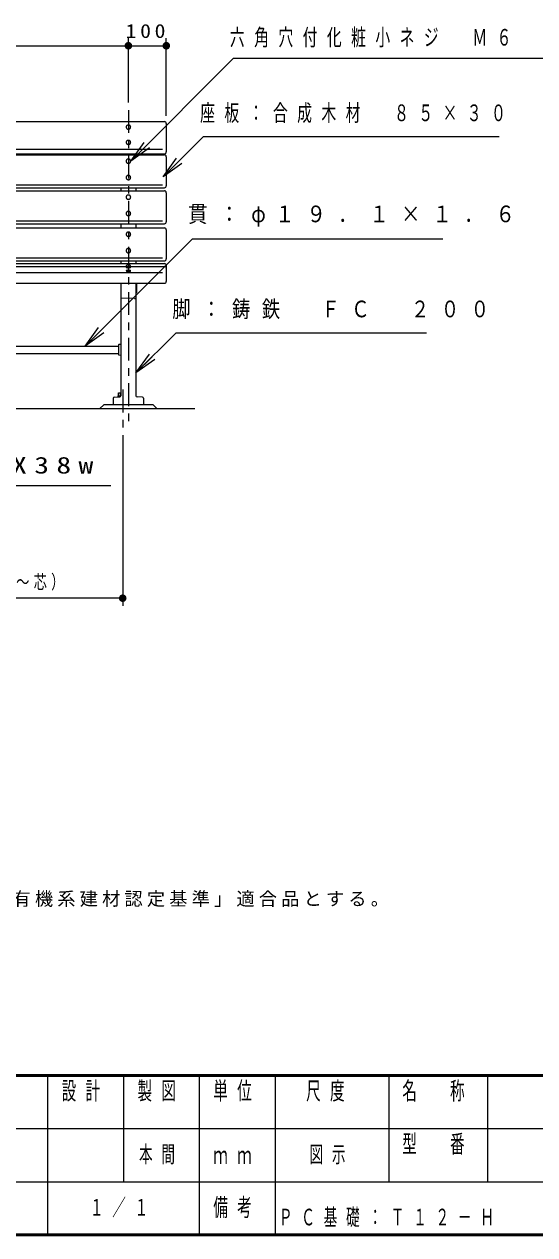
# Model space of a CAD drawing. Units: millimetres on the paper, scale 1:20. Extents: x -365 to 0, y -26 to 257.
# Drawn here: x -230.6 to -163.2, y 0 to 159.6 of the extents above; entities that cross this region are included whole.
import ezdxf

# ---------------------------------------------------------------- set-up
doc = ezdxf.new("R2010")
doc.units = ezdxf.units.MM
doc.linetypes.add('USER2', pattern=[6, 3, -1, 1, -1])
doc.layers.add('LY_1', color=7, linetype='Continuous', lineweight=25)
doc.layers.add('LY_3', color=7, linetype='Continuous', lineweight=13)
doc.styles.add('ＭＳ ゴシック', font='')
doc.styles.get('ＭＳ ゴシック').set_extended_font_data('MS Gothic')

# ---------------------------------------------------------------- blocks, each defined once
blk = doc.blocks.new('filled_dot')
at = {"color": 0, "linetype": 'Continuous', "lineweight": -2, "const_width": 1.25}
blk.add_lwpolyline([(-0.625, 0, 1), (0.625, 0, 1)], format="xyb", close=True, dxfattribs=at)

msp = doc.modelspace()

# ---------------------------------------------------------------- linework, layer by layer
at = {"layer": 'LY_1', "lineweight": 13}
for p, q in [((-256.846, 156.776), (-216.846, 156.776)), ((-216.846, 149.276), (-216.846, 157.776)), ((-216.846, 156.776), (-211.846, 156.776)), ((-211.846, 147.526), (-211.846, 157.776)), ((-216.546, 141.556), (-214.78, 144.032)), ((-216.546, 141.556), (-214.426, 143.679)), ((-214.072, 143.326), (-216.546, 141.556)), ((-212.259, 139.499), (-210.491, 141.974)), ((-212.259, 139.499), (-210.138, 141.62)), ((-209.784, 141.267), (-212.259, 139.499)), ((-222.547, 117.162), (-220.779, 119.637)), ((-222.547, 117.162), (-220.426, 119.283)), ((-220.072, 118.93), (-222.547, 117.162)), ((-215.846, 113.643), (-214.078, 116.117)), ((-215.846, 113.643), (-213.724, 115.764)), ((-213.371, 115.41), (-215.846, 113.643)), ((-217.596, 105.435), (-217.596, 82.935)), ((-217.596, 83.935), (-256.096, 83.935))]:
    msp.add_line(p, q, dxfattribs=at)
at = {"layer": 'LY_1', "linetype": 'USER2', "lineweight": 13}
for p, q in [((-216.846, 148.276), (-216.846, 106.345)), ((-217.596, 111.435), (-217.596, 106.435))]:
    msp.add_line(p, q, dxfattribs=at)
at = {"layer": 'LY_1'}
for p, q in [((-301.596, 146.776), (-212.096, 146.776)), ((-211.846, 146.526), (-211.846, 142.773)), ((-301.596, 142.523), (-212.096, 142.523)), ((-301.596, 142.393), (-212.096, 142.393)), ((-301.346, 143.137), (-212.346, 143.137)), ((-217.846, 142.523), (-217.846, 142.393)), ((-215.846, 142.523), (-215.846, 142.393)), ((-211.846, 142.143), (-211.846, 138.3)), ((-301.596, 138.05), (-212.096, 138.05)), ((-301.596, 137.647), (-212.096, 137.647)), ((-301.346, 138.44), (-212.346, 138.44)), ((-217.846, 138.05), (-217.846, 137.647)), ((-215.846, 138.05), (-215.846, 137.647)), ((-211.846, 137.397), (-211.846, 133.554)), ((-301.596, 133.304), (-212.096, 133.304)), ((-301.596, 132.758), (-212.096, 132.758)), ((-301.346, 133.694), (-212.346, 133.694)), ((-217.846, 133.304), (-217.846, 132.758)), ((-215.846, 133.304), (-215.846, 132.758)), ((-211.846, 132.508), (-211.846, 128.665)), ((-301.596, 128.415), (-212.096, 128.415)), ((-301.596, 128.045), (-212.096, 128.045)), ((-301.346, 128.805), (-212.346, 128.805)), ((-217.846, 128.415), (-217.846, 128.045)), ((-215.846, 128.415), (-215.846, 128.045)), ((-211.846, 127.795), (-211.846, 125.709)), ((-301.596, 127.689), (-212.096, 127.689)), ((-301.346, 126.898), (-212.346, 126.898)), ((-301.596, 125.459), (-212.096, 125.459)), ((-217.846, 125.459), (-217.846, 110.619)), ((-215.846, 125.459), (-215.846, 110.619)), ((-215.796, 125.459), (-215.796, 124.185)), ((-216.046, 123.435), (-217.75, 123.503)), ((-216.046, 123.435), (-215.942, 123.439)), ((-215.796, 124.185), (-215.846, 124.183)), ((-255.546, 117.162), (-218.146, 117.162)), ((-218.146, 117.315), (-218.146, 116.055)), ((-217.846, 117.391), (-218.101, 117.364)), ((-255.546, 116.207), (-218.146, 116.207)), ((-218.101, 116.005), (-217.846, 115.978)), ((-218.846, 110.29), (-218.846, 109.435)), ((-218.702, 110.44), (-217.99, 110.469)), ((-218.196, 110.461), (-218.196, 110.61)), ((-218.196, 110.61), (-217.846, 110.61)), ((-218.144, 110.61), (-218.144, 111.01)), ((-218.144, 111.01), (-217.846, 111.01)), ((-217.87, 110.61), (-217.87, 111.01)), ((-214.99, 110.44), (-215.702, 110.469)), ((-214.846, 110.29), (-214.846, 109.435)), ((-293.096, 108.935), (-208.096, 108.935)), ((-220.096, 109.434), (-220.596, 108.935)), ((-213.596, 109.435), (-220.096, 109.435)), ((-213.596, 109.435), (-213.096, 108.935))]:
    msp.add_line(p, q, dxfattribs=at)
at = {"layer": 'LY_1', "lineweight": 13}
for points in [[(-216.546, 141.556), (-203.002, 155.119), (-155.002, 155.119)], [(-212.259, 139.499), (-206.956, 144.802), (-167.936, 144.802)], [(-222.547, 117.162), (-208.405, 131.304), (-175.381, 131.304)], [(-237.796, 125.234), (-253.431, 98.806), (-219.166, 98.806)], [(-215.846, 113.643), (-210.542, 118.946), (-177.518, 118.946)]]:
    msp.add_lwpolyline(points, dxfattribs=at)
at = {"layer": 'LY_1'}
for points in [[(-216.546, 146.05), (-216.547, 146.073), (-216.55, 146.096), (-216.556, 146.119), (-216.564, 146.142), (-216.574, 146.163), (-216.586, 146.184), (-216.6, 146.204), (-216.616, 146.223), (-216.634, 146.24), (-216.653, 146.256), (-216.674, 146.27), (-216.696, 146.283), (-216.719, 146.293), (-216.743, 146.302), (-216.768, 146.309), (-216.794, 146.315), (-216.82, 146.318), (-216.846, 146.319), (-216.872, 146.318), (-216.898, 146.315), (-216.924, 146.309), (-216.949, 146.302), (-216.973, 146.293), (-216.996, 146.283), (-217.018, 146.27), (-217.039, 146.256), (-217.058, 146.24), (-217.076, 146.223), (-217.092, 146.204), (-217.106, 146.184), (-217.118, 146.163), (-217.128, 146.142), (-217.136, 146.119), (-217.141, 146.096), (-217.145, 146.073), (-217.146, 146.05), (-217.145, 146.026), (-217.141, 146.003), (-217.136, 145.98), (-217.128, 145.958), (-217.118, 145.936), (-217.106, 145.915), (-217.092, 145.895), (-217.076, 145.877), (-217.058, 145.86), (-217.039, 145.844), (-217.018, 145.829), (-216.996, 145.817), (-216.973, 145.806), (-216.949, 145.797), (-216.924, 145.79), (-216.898, 145.785), (-216.872, 145.782), (-216.846, 145.781), (-216.82, 145.782), (-216.794, 145.785), (-216.768, 145.79), (-216.743, 145.797), (-216.719, 145.806), (-216.696, 145.817), (-216.674, 145.829), (-216.653, 145.844), (-216.634, 145.86), (-216.616, 145.877), (-216.6, 145.895), (-216.586, 145.915), (-216.574, 145.936), (-216.564, 145.958), (-216.556, 145.98), (-216.55, 146.003), (-216.547, 146.026)], [(-216.546, 144.033), (-216.547, 144.057), (-216.55, 144.08), (-216.556, 144.103), (-216.564, 144.125), (-216.574, 144.147), (-216.586, 144.168), (-216.6, 144.187), (-216.616, 144.206), (-216.634, 144.223), (-216.653, 144.239), (-216.674, 144.253), (-216.696, 144.266), (-216.719, 144.277), (-216.743, 144.286), (-216.768, 144.293), (-216.794, 144.298), (-216.82, 144.301), (-216.846, 144.302), (-216.872, 144.301), (-216.898, 144.298), (-216.924, 144.293), (-216.949, 144.286), (-216.973, 144.277), (-216.996, 144.266), (-217.018, 144.253), (-217.039, 144.239), (-217.058, 144.223), (-217.076, 144.206), (-217.092, 144.187), (-217.106, 144.168), (-217.118, 144.147), (-217.128, 144.125), (-217.136, 144.103), (-217.141, 144.08), (-217.145, 144.057), (-217.146, 144.033), (-217.145, 144.01), (-217.141, 143.986), (-217.136, 143.964), (-217.128, 143.941), (-217.118, 143.919), (-217.106, 143.899), (-217.092, 143.879), (-217.076, 143.86), (-217.058, 143.843), (-217.039, 143.827), (-217.018, 143.813), (-216.996, 143.8), (-216.973, 143.789), (-216.949, 143.78), (-216.924, 143.773), (-216.898, 143.768), (-216.872, 143.765), (-216.846, 143.764), (-216.82, 143.765), (-216.794, 143.768), (-216.768, 143.773), (-216.743, 143.78), (-216.719, 143.789), (-216.696, 143.8), (-216.674, 143.813), (-216.653, 143.827), (-216.634, 143.843), (-216.616, 143.86), (-216.6, 143.879), (-216.586, 143.899), (-216.574, 143.919), (-216.564, 143.941), (-216.556, 143.964), (-216.55, 143.986), (-216.547, 144.01)], [(-216.546, 141.556), (-216.547, 141.581), (-216.55, 141.606), (-216.556, 141.63), (-216.564, 141.654), (-216.574, 141.678), (-216.586, 141.7), (-216.6, 141.721), (-216.616, 141.741), (-216.634, 141.759), (-216.653, 141.776), (-216.674, 141.792), (-216.696, 141.805), (-216.719, 141.817), (-216.743, 141.826), (-216.768, 141.834), (-216.794, 141.839), (-216.82, 141.843), (-216.846, 141.844), (-216.872, 141.843), (-216.898, 141.839), (-216.924, 141.834), (-216.949, 141.826), (-216.973, 141.817), (-216.996, 141.805), (-217.018, 141.792), (-217.039, 141.776), (-217.058, 141.759), (-217.076, 141.741), (-217.092, 141.721), (-217.106, 141.7), (-217.118, 141.678), (-217.128, 141.654), (-217.136, 141.63), (-217.141, 141.606), (-217.145, 141.581), (-217.146, 141.556), (-217.145, 141.531), (-217.141, 141.506), (-217.136, 141.482), (-217.128, 141.458), (-217.118, 141.434), (-217.106, 141.412), (-217.092, 141.391), (-217.076, 141.371), (-217.058, 141.353), (-217.039, 141.336), (-217.018, 141.32), (-216.996, 141.307), (-216.973, 141.295), (-216.949, 141.286), (-216.924, 141.278), (-216.898, 141.273), (-216.872, 141.269), (-216.846, 141.268), (-216.82, 141.269), (-216.794, 141.273), (-216.768, 141.278), (-216.743, 141.286), (-216.719, 141.295), (-216.696, 141.307), (-216.674, 141.32), (-216.653, 141.336), (-216.634, 141.353), (-216.616, 141.371), (-216.6, 141.391), (-216.586, 141.412), (-216.574, 141.434), (-216.564, 141.458), (-216.556, 141.482), (-216.55, 141.506), (-216.547, 141.531)], [(-216.546, 139.399), (-216.547, 139.424), (-216.55, 139.449), (-216.556, 139.473), (-216.564, 139.497), (-216.574, 139.52), (-216.586, 139.543), (-216.6, 139.564), (-216.616, 139.584), (-216.634, 139.602), (-216.653, 139.619), (-216.674, 139.634), (-216.696, 139.648), (-216.719, 139.659), (-216.743, 139.669), (-216.768, 139.677), (-216.794, 139.682), (-216.82, 139.685), (-216.846, 139.686), (-216.872, 139.685), (-216.898, 139.682), (-216.924, 139.677), (-216.949, 139.669), (-216.973, 139.659), (-216.996, 139.648), (-217.018, 139.634), (-217.039, 139.619), (-217.058, 139.602), (-217.076, 139.584), (-217.092, 139.564), (-217.106, 139.543), (-217.118, 139.52), (-217.128, 139.497), (-217.136, 139.473), (-217.141, 139.449), (-217.145, 139.424), (-217.146, 139.399), (-217.145, 139.374), (-217.141, 139.349), (-217.136, 139.324), (-217.128, 139.3), (-217.118, 139.277), (-217.106, 139.255), (-217.092, 139.234), (-217.076, 139.214), (-217.058, 139.195), (-217.039, 139.178), (-217.018, 139.163), (-216.996, 139.15), (-216.973, 139.138), (-216.949, 139.129), (-216.924, 139.121), (-216.898, 139.116), (-216.872, 139.112), (-216.846, 139.111), (-216.82, 139.112), (-216.794, 139.116), (-216.768, 139.121), (-216.743, 139.129), (-216.719, 139.138), (-216.696, 139.15), (-216.674, 139.163), (-216.653, 139.178), (-216.634, 139.195), (-216.616, 139.214), (-216.6, 139.234), (-216.586, 139.255), (-216.574, 139.277), (-216.564, 139.3), (-216.556, 139.324), (-216.55, 139.349), (-216.547, 139.374)], [(-216.546, 136.81), (-216.547, 136.835), (-216.55, 136.86), (-216.556, 136.885), (-216.564, 136.909), (-216.574, 136.932), (-216.586, 136.954), (-216.6, 136.975), (-216.616, 136.995), (-216.634, 137.014), (-216.653, 137.031), (-216.674, 137.046), (-216.696, 137.059), (-216.719, 137.071), (-216.743, 137.08), (-216.768, 137.088), (-216.794, 137.093), (-216.82, 137.097), (-216.846, 137.098), (-216.872, 137.097), (-216.898, 137.093), (-216.924, 137.088), (-216.949, 137.08), (-216.973, 137.071), (-216.996, 137.059), (-217.018, 137.046), (-217.039, 137.031), (-217.058, 137.014), (-217.076, 136.995), (-217.092, 136.975), (-217.106, 136.954), (-217.118, 136.932), (-217.128, 136.909), (-217.136, 136.885), (-217.141, 136.86), (-217.145, 136.835), (-217.146, 136.81), (-217.145, 136.785), (-217.141, 136.76), (-217.136, 136.736), (-217.128, 136.712), (-217.118, 136.689), (-217.106, 136.666), (-217.092, 136.645), (-217.076, 136.625), (-217.058, 136.607), (-217.039, 136.59), (-217.018, 136.575), (-216.996, 136.561), (-216.973, 136.55), (-216.949, 136.54), (-216.924, 136.532), (-216.898, 136.527), (-216.872, 136.524), (-216.846, 136.523), (-216.82, 136.524), (-216.794, 136.527), (-216.768, 136.532), (-216.743, 136.54), (-216.719, 136.55), (-216.696, 136.561), (-216.674, 136.575), (-216.653, 136.59), (-216.634, 136.607), (-216.616, 136.625), (-216.6, 136.645), (-216.586, 136.666), (-216.574, 136.689), (-216.564, 136.712), (-216.556, 136.736), (-216.55, 136.76), (-216.547, 136.785)], [(-216.546, 134.653), (-216.547, 134.678), (-216.55, 134.703), (-216.556, 134.727), (-216.564, 134.751), (-216.574, 134.775), (-216.586, 134.797), (-216.6, 134.818), (-216.616, 134.838), (-216.634, 134.856), (-216.653, 134.873), (-216.674, 134.889), (-216.696, 134.902), (-216.719, 134.914), (-216.743, 134.923), (-216.768, 134.931), (-216.794, 134.936), (-216.82, 134.939), (-216.846, 134.941), (-216.872, 134.939), (-216.898, 134.936), (-216.924, 134.931), (-216.949, 134.923), (-216.973, 134.914), (-216.996, 134.902), (-217.018, 134.889), (-217.039, 134.873), (-217.058, 134.856), (-217.076, 134.838), (-217.092, 134.818), (-217.106, 134.797), (-217.118, 134.775), (-217.128, 134.751), (-217.136, 134.727), (-217.141, 134.703), (-217.145, 134.678), (-217.146, 134.653), (-217.145, 134.628), (-217.141, 134.603), (-217.136, 134.579), (-217.128, 134.555), (-217.118, 134.531), (-217.106, 134.509), (-217.092, 134.488), (-217.076, 134.468), (-217.058, 134.45), (-217.039, 134.433), (-217.018, 134.417), (-216.996, 134.404), (-216.973, 134.392), (-216.949, 134.383), (-216.924, 134.375), (-216.898, 134.37), (-216.872, 134.366), (-216.846, 134.365), (-216.82, 134.366), (-216.794, 134.37), (-216.768, 134.375), (-216.743, 134.383), (-216.719, 134.392), (-216.696, 134.404), (-216.674, 134.417), (-216.653, 134.433), (-216.634, 134.45), (-216.616, 134.468), (-216.6, 134.488), (-216.586, 134.509), (-216.574, 134.531), (-216.564, 134.555), (-216.556, 134.579), (-216.55, 134.603), (-216.547, 134.628)], [(-216.546, 131.921), (-216.547, 131.946), (-216.55, 131.97), (-216.556, 131.995), (-216.564, 132.019), (-216.574, 132.042), (-216.586, 132.064), (-216.6, 132.085), (-216.616, 132.105), (-216.634, 132.124), (-216.653, 132.141), (-216.674, 132.156), (-216.696, 132.17), (-216.719, 132.181), (-216.743, 132.191), (-216.768, 132.198), (-216.794, 132.204), (-216.82, 132.207), (-216.846, 132.208), (-216.872, 132.207), (-216.898, 132.204), (-216.924, 132.198), (-216.949, 132.191), (-216.973, 132.181), (-216.996, 132.17), (-217.018, 132.156), (-217.039, 132.141), (-217.058, 132.124), (-217.076, 132.105), (-217.092, 132.085), (-217.106, 132.064), (-217.118, 132.042), (-217.128, 132.019), (-217.136, 131.995), (-217.141, 131.97), (-217.145, 131.946), (-217.146, 131.921), (-217.145, 131.895), (-217.141, 131.871), (-217.136, 131.846), (-217.128, 131.822), (-217.118, 131.799), (-217.106, 131.777), (-217.092, 131.756), (-217.076, 131.736), (-217.058, 131.717), (-217.039, 131.7), (-217.018, 131.685), (-216.996, 131.671), (-216.973, 131.66), (-216.949, 131.65), (-216.924, 131.643), (-216.898, 131.637), (-216.872, 131.634), (-216.846, 131.633), (-216.82, 131.634), (-216.794, 131.637), (-216.768, 131.643), (-216.743, 131.65), (-216.719, 131.66), (-216.696, 131.671), (-216.674, 131.685), (-216.653, 131.7), (-216.634, 131.717), (-216.616, 131.736), (-216.6, 131.756), (-216.586, 131.777), (-216.574, 131.799), (-216.564, 131.822), (-216.556, 131.846), (-216.55, 131.871), (-216.547, 131.895)], [(-216.546, 129.763), (-216.547, 129.788), (-216.55, 129.813), (-216.556, 129.838), (-216.564, 129.862), (-216.574, 129.885), (-216.586, 129.907), (-216.6, 129.928), (-216.616, 129.948), (-216.634, 129.967), (-216.653, 129.984), (-216.674, 129.999), (-216.696, 130.012), (-216.719, 130.024), (-216.743, 130.034), (-216.768, 130.041), (-216.794, 130.047), (-216.82, 130.05), (-216.846, 130.051), (-216.872, 130.05), (-216.898, 130.047), (-216.924, 130.041), (-216.949, 130.034), (-216.973, 130.024), (-216.996, 130.012), (-217.018, 129.999), (-217.039, 129.984), (-217.058, 129.967), (-217.076, 129.948), (-217.092, 129.928), (-217.106, 129.907), (-217.118, 129.885), (-217.128, 129.862), (-217.136, 129.838), (-217.141, 129.813), (-217.145, 129.788), (-217.146, 129.763), (-217.145, 129.738), (-217.141, 129.713), (-217.136, 129.689), (-217.128, 129.665), (-217.118, 129.642), (-217.106, 129.619), (-217.092, 129.598), (-217.076, 129.578), (-217.058, 129.56), (-217.039, 129.543), (-217.018, 129.528), (-216.996, 129.514), (-216.973, 129.503), (-216.949, 129.493), (-216.924, 129.485), (-216.898, 129.48), (-216.872, 129.477), (-216.846, 129.476), (-216.82, 129.477), (-216.794, 129.48), (-216.768, 129.485), (-216.743, 129.493), (-216.719, 129.503), (-216.696, 129.514), (-216.674, 129.528), (-216.653, 129.543), (-216.634, 129.56), (-216.616, 129.578), (-216.6, 129.598), (-216.586, 129.619), (-216.574, 129.642), (-216.564, 129.665), (-216.556, 129.689), (-216.55, 129.713), (-216.547, 129.738)], [(-216.546, 127.574), (-216.547, 127.579), (-216.55, 127.585), (-216.556, 127.59), (-216.564, 127.595), (-216.574, 127.6), (-216.586, 127.605), (-216.6, 127.61), (-216.616, 127.614), (-216.634, 127.618), (-216.653, 127.622), (-216.674, 127.625), (-216.696, 127.628), (-216.719, 127.63), (-216.743, 127.632), (-216.768, 127.634), (-216.794, 127.635), (-216.82, 127.636), (-216.846, 127.636), (-216.872, 127.636), (-216.898, 127.635), (-216.924, 127.634), (-216.949, 127.632), (-216.973, 127.63), (-216.996, 127.628), (-217.018, 127.625), (-217.039, 127.622), (-217.058, 127.618), (-217.076, 127.614), (-217.092, 127.61), (-217.106, 127.605), (-217.118, 127.6), (-217.128, 127.595), (-217.136, 127.59), (-217.141, 127.585), (-217.145, 127.579), (-217.146, 127.574), (-217.145, 127.568), (-217.141, 127.563), (-217.136, 127.558), (-217.128, 127.552), (-217.118, 127.547), (-217.106, 127.543), (-217.092, 127.538), (-217.076, 127.534), (-217.058, 127.53), (-217.039, 127.526), (-217.018, 127.523), (-216.996, 127.52), (-216.973, 127.517), (-216.949, 127.515), (-216.924, 127.513), (-216.898, 127.512), (-216.872, 127.512), (-216.846, 127.511), (-216.82, 127.512), (-216.794, 127.512), (-216.768, 127.513), (-216.743, 127.515), (-216.719, 127.517), (-216.696, 127.52), (-216.674, 127.523), (-216.653, 127.526), (-216.634, 127.53), (-216.616, 127.534), (-216.6, 127.538), (-216.586, 127.543), (-216.574, 127.547), (-216.564, 127.552), (-216.556, 127.558), (-216.55, 127.563), (-216.547, 127.568)], [(-216.546, 127.106), (-216.547, 127.111), (-216.55, 127.117), (-216.556, 127.122), (-216.564, 127.127), (-216.574, 127.132), (-216.586, 127.137), (-216.6, 127.142), (-216.616, 127.146), (-216.634, 127.15), (-216.653, 127.154), (-216.674, 127.157), (-216.696, 127.16), (-216.719, 127.162), (-216.743, 127.165), (-216.768, 127.166), (-216.794, 127.167), (-216.82, 127.168), (-216.846, 127.168), (-216.872, 127.168), (-216.898, 127.167), (-216.924, 127.166), (-216.949, 127.165), (-216.973, 127.162), (-216.996, 127.16), (-217.018, 127.157), (-217.039, 127.154), (-217.058, 127.15), (-217.076, 127.146), (-217.092, 127.142), (-217.106, 127.137), (-217.118, 127.132), (-217.128, 127.127), (-217.136, 127.122), (-217.141, 127.117), (-217.145, 127.111), (-217.146, 127.106), (-217.145, 127.1), (-217.141, 127.095), (-217.136, 127.09), (-217.128, 127.085), (-217.118, 127.08), (-217.106, 127.075), (-217.092, 127.07), (-217.076, 127.066), (-217.058, 127.062), (-217.039, 127.058), (-217.018, 127.055), (-216.996, 127.052), (-216.973, 127.049), (-216.949, 127.047), (-216.924, 127.046), (-216.898, 127.045), (-216.872, 127.044), (-216.846, 127.044), (-216.82, 127.044), (-216.794, 127.045), (-216.768, 127.046), (-216.743, 127.047), (-216.719, 127.049), (-216.696, 127.052), (-216.674, 127.055), (-216.653, 127.058), (-216.634, 127.062), (-216.616, 127.066), (-216.6, 127.07), (-216.586, 127.075), (-216.574, 127.08), (-216.564, 127.085), (-216.556, 127.09), (-216.55, 127.095), (-216.547, 127.1)]]:
    msp.add_lwpolyline(points, close=True, dxfattribs=at)
msp.add_lwpolyline([(-216.552, 127.689), (-216.547, 127.709), (-216.547, 127.73), (-216.552, 127.751), (-216.564, 127.771), (-216.58, 127.79), (-216.601, 127.808), (-216.627, 127.824), (-216.658, 127.839), (-216.691, 127.851), (-216.728, 127.86), (-216.766, 127.867), (-216.807, 127.871), (-216.847, 127.873), (-216.888, 127.871), (-216.929, 127.867), (-216.967, 127.86), (-217.003, 127.85), (-217.037, 127.838), (-217.067, 127.823), (-217.092, 127.807), (-217.113, 127.789), (-217.129, 127.77), (-217.14, 127.749), (-217.145, 127.729), (-217.145, 127.709), (-217.14, 127.689)], dxfattribs=at)
for centre, radius, start, end in [((-212.096, 146.526), 0.25, 0, 89.99998), ((-212.096, 142.773), 0.25, 270.00002, 0), ((-212.096, 142.143), 0.25, 0, 89.99998), ((-212.096, 138.3), 0.25, 270.00002, 0), ((-212.096, 137.397), 0.25, 0, 89.99998), ((-212.096, 133.554), 0.25, 270.00002, 0), ((-212.096, 132.508), 0.25, 0, 89.99998), ((-212.096, 128.665), 0.25, 270.00002, 0), ((-212.096, 127.795), 0.25, 0, 89.99998), ((-212.096, 127.439), 0.25, 0, 89.99998), ((-212.096, 125.709), 0.25, 270.00002, 0), ((-217.746, 123.603), 0.1, 180, 267.70943), ((-215.946, 123.539), 0.1, 272.29064, 0.00004), ((-218.096, 117.315), 0.05, 96.00898, 179.99996), ((-218.096, 116.055), 0.05, 179.99996, 263.99096), ((-218.696, 110.29), 0.15, 92.29005, 179.99996), ((-217.996, 110.619), 0.15, 272.28999, 0), ((-215.696, 110.619), 0.15, 179.99996, 267.70997), ((-214.996, 110.29), 0.15, 0, 87.70991)]:
    msp.add_arc(centre, radius, start, end, dxfattribs=at)
at = {"layer": 'LY_3', "lineweight": 50}
for p, q in [((-365, 21), (0, 21)), ((-365, 0), (0, 0))]:
    msp.add_line(p, q, dxfattribs=at)
at = {"layer": 'LY_3', "color": 211, "lineweight": 25}
for p, q in [((-227.5, 21), (-227.5, 7)), ((-217.5, 21), (-217.5, 7)), ((-207.5, 21), (-207.5, 0)), ((-197.5, 21), (-197.5, 7)), ((-182.5, 21), (-182.5, 7)), ((-182.5, 14), (-70, 14)), ((-237.5, 7), (0, 7))]:
    msp.add_line(p, q, dxfattribs=at)
at = {"layer": 'LY_3'}
for p, q in [((-169.5, 21), (-169.5, 7)), ((-237.5, 14), (-182.5, 14)), ((-227.5, 7), (-227.5, 0))]:
    msp.add_line(p, q, dxfattribs=at)
at = {"layer": 'LY_3', "lineweight": 25}
msp.add_line((-197.5, 7), (-197.5, 0), dxfattribs=at)

# ---------------------------------------------------------------- block references
at = {"layer": 'LY_1', "lineweight": 13, "xscale": 0.4, "yscale": 0.4}
msp.add_blockref('filled_dot', (-216.846, 156.776), dxfattribs=at)
at = {"layer": 'LY_1', "lineweight": 13, "xscale": 0.4, "yscale": 0.4, "rotation": 180}
for p in [(-216.846, 156.776), (-211.846, 156.776), (-217.596, 83.935)]:
    msp.add_blockref('filled_dot', p, dxfattribs=at)

# ---------------------------------------------------------------- texts
at = {"layer": 'LY_1', "style": 'ＭＳ ゴシック'}
for s, insert, char_height, attachment_point in [('\\T1.33;\\W1.15;100', (-214.346, 157.776), 1.833, 8), ('\\T1.64;\\W0.65;六角穴付化粧小ネジ\u3000Ｍ６\u3000ＳＵＳ', (-203.457, 157.769), 2.199, 4), ('\\T1.64;\\W0.65;座板：合成木材\u3000８５×３０', (-207.38, 147.802), 2.199, 4), ('\\T1.63;\\W0.85;貫：φ１９．１×１．６', (-208.965, 134.304), 2.199, 4), ('\\T1.64;\\W0.8;脚：鋳鉄\u3000ＦＣ\u3000２００', (-211.047, 121.946), 2.199, 4), ('\\T1.5;\\W1.3;PL-4.5X38w', (-249.679, 101.456), 2.199, 4), ('\\T1.32;\\W0.7;770（アンカー芯～芯）', (-236.846, 84.935), 1.833, 8), ('\\T1.23;木材は、木粉入り再生プラスチック（ポリプロピレン系・色：サンディーブラウン）とし、「再生有機系建材認定基準」適合品とする。', (-362.052, 43.196), 1.76, 7), ('\\T1.64;\\W0.6;本間', (-212.5, 10.5), 2.199, 5), ('\\T1.64;\\W0.6;図示', (-190, 10.5), 2.199, 5), ('\\T1.64;\\W0.6;１／１', (-217.5, 3.5), 2.199, 5), ('\\T1.64;\\W0.6;ＰＣ基礎：Ｔ１２－Ｈ', (-197, 1), 2.199, 7)]:
    msp.add_mtext(s, dxfattribs=dict(at, insert=insert, char_height=char_height, attachment_point=attachment_point))
at = {"layer": 'LY_3', "color": 4, "char_height": 2.346, "style": 'ＭＳ ゴシック'}
for s, insert, attachment_point in [('\\T1.64;\\W0.6;設計', (-222.5, 20.167), 2), ('\\T1.64;\\W0.6;製図', (-212.5, 20.167), 2), ('\\T1.64;\\W0.6;単位', (-202.5, 20.167), 2), ('\\T1.64;\\W0.6;尺度', (-190.25, 20.167), 2), ('\\T1.64;\\W0.6;名\u3000称', (-176, 20.167), 2), ('\\T1.64;\\W0.6;型\u3000番', (-176, 13.167), 2), ('\\T1.64;\\W0.6;ｍｍ', (-202.5, 10.5), 5), ('\\T1.64;\\W0.6;備考', (-202.5, 3.5), 5)]:
    msp.add_mtext(s, dxfattribs=dict(at, insert=insert, attachment_point=attachment_point))

doc.saveas('drawing.dxf')
